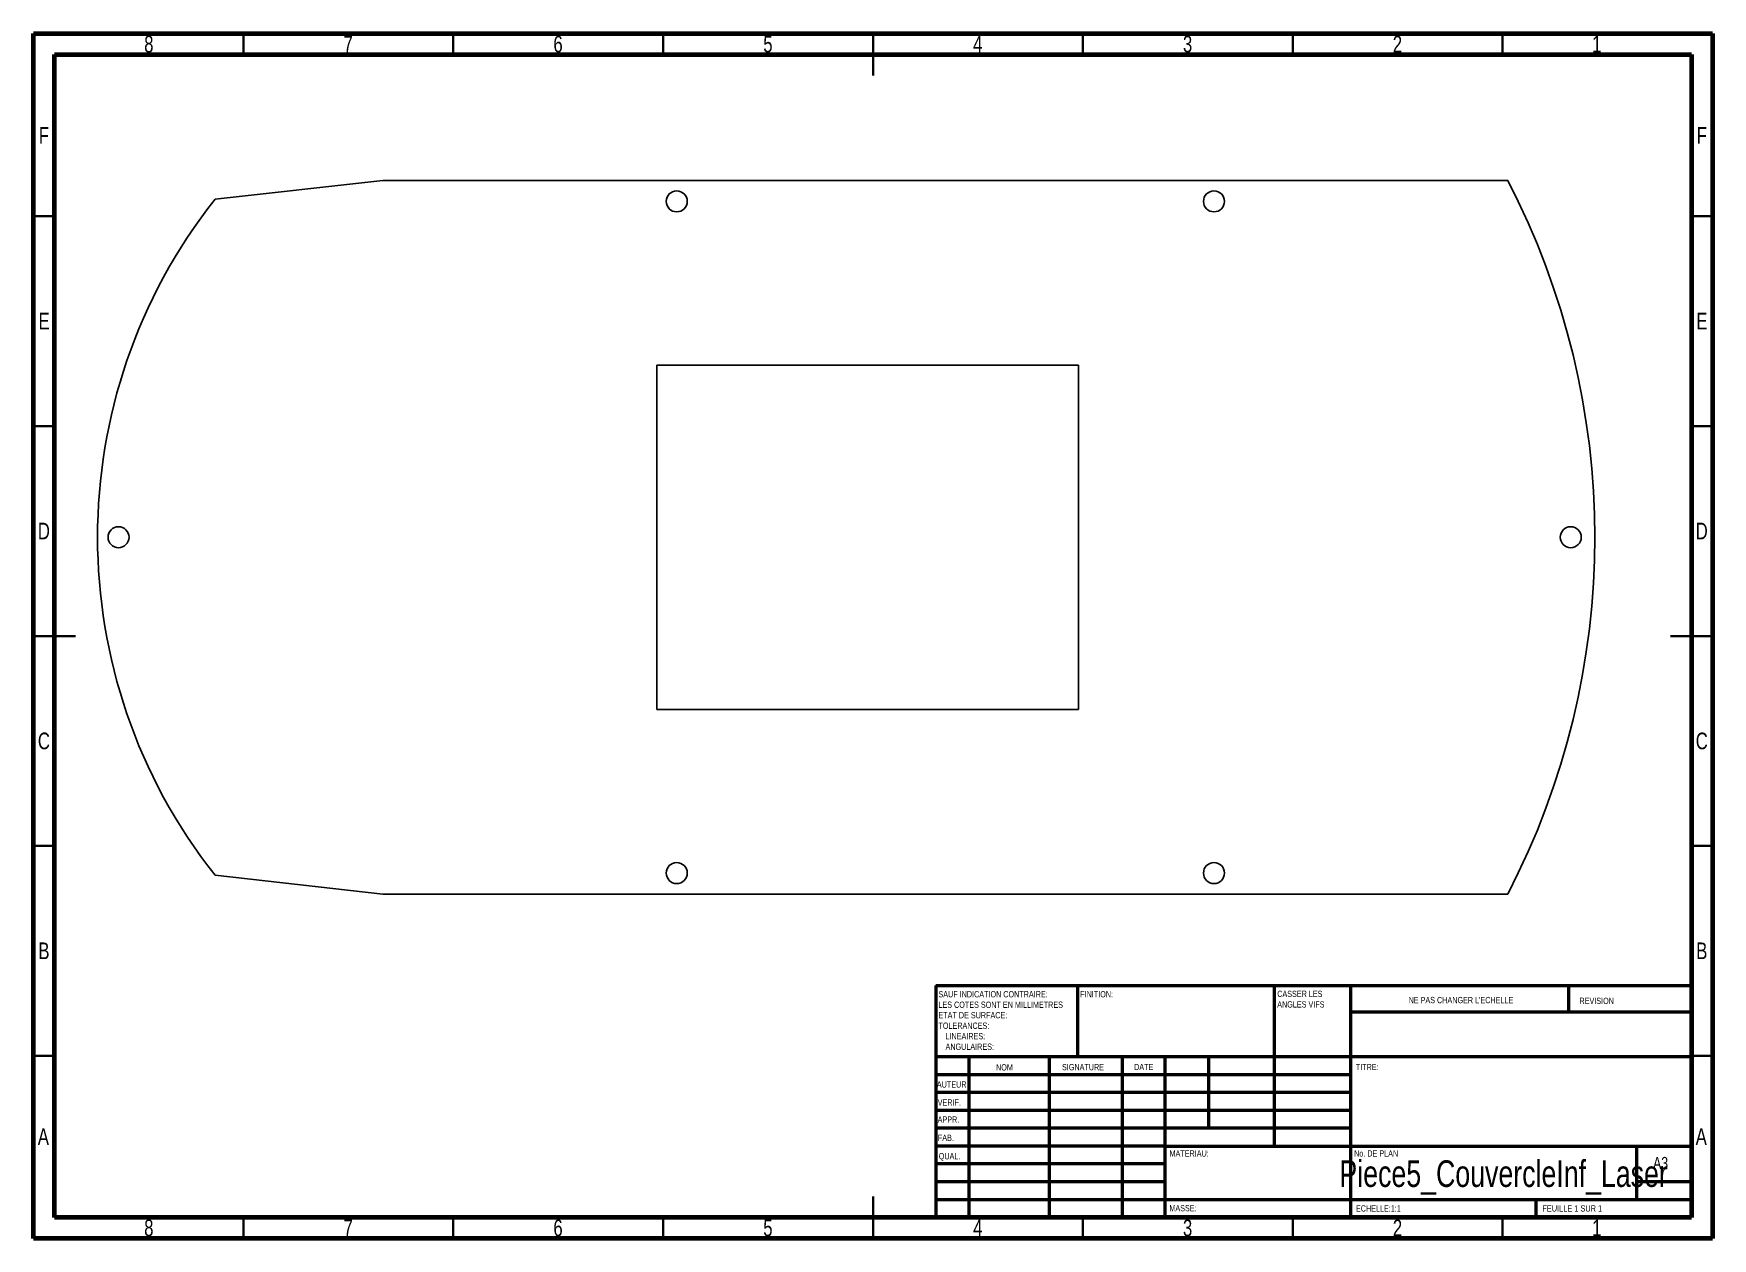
# Model space of a CAD drawing. Header units: millimetres. Extents: x 15 to 415, y 5 to 292.
import ezdxf

# ---------------------------------------------------------------- set-up
doc = ezdxf.new("R2010")
doc.units = ezdxf.units.MM
doc.styles.add('SLDTEXTSTYLE0', font='TXT', dxfattribs={"width": 0.75})
doc.styles.add('SLDTEXTSTYLE1', font='TXT', dxfattribs={"width": 0.7})

# ---------------------------------------------------------------- blocks, each defined once
blk = doc.blocks.new('SW_NOTE_0')
at = {"color": 0, "linetype": 'Continuous', "lineweight": 0, "char_height": 1.5, "attachment_point": 1, "style": 'SLDTEXTSTYLE0'}
for s, insert in [('SAUF INDICATION CONTRAIRE:', (0, 1.93)), ('LES COTES SONT EN MILLIMETRES', (0, -0.57)), ('ETAT DE SURFACE:', (0, -3.07)), ('TOLERANCES:', (0, -5.57)), ('ANGULAIRES:', (1.69, -10.57)), ('LINEAIRES:', (1.69, -8.07))]:
    blk.add_mtext(s, dxfattribs=dict(at, insert=insert))
blk = doc.blocks.new('SW_NOTE_1')
at = {"color": 0, "linetype": 'Continuous', "lineweight": 0, "char_height": 1.5, "attachment_point": 1, "style": 'SLDTEXTSTYLE0'}
for s, insert in [('CASSER LES', (0, 1.93)), ('ANGLES VIFS', (0, -0.57))]:
    blk.add_mtext(s, dxfattribs=dict(at, insert=insert))

msp = doc.modelspace()

# ---------------------------------------------------------------- linework, layer by layer
at = {"color": 7, "linetype": 'Continuous', "lineweight": 70}
for p, q in [((15, 5), (15, 292)), ((15, 292), (415, 292)), ((415, 292), (415, 5)), ((20, 10), (20, 287)), ((20, 287), (410, 287)), ((410, 287), (410, 10)), ((410, 10), (20, 10)), ((415, 5), (15, 5))]:
    msp.add_line(p, q, dxfattribs=at)
at = {"color": 7, "linetype": 'Continuous', "lineweight": 35}
for p, q in [((65, 287), (65, 292)), ((115, 287), (115, 292)), ((165, 287), (165, 292)), ((215, 292), (215, 282)), ((215, 287), (215, 292)), ((265, 287), (265, 292)), ((315, 287), (315, 292)), ((365, 287), (365, 292)), ((20, 248.5), (15, 248.5)), ((410, 248.5), (415, 248.5)), ((20, 198.5), (15, 198.5)), ((410, 198.5), (415, 198.5)), ((15, 148.5), (25, 148.5)), ((20, 148.5), (15, 148.5)), ((415, 148.5), (405, 148.5)), ((410, 148.5), (415, 148.5)), ((20, 98.5), (15, 98.5)), ((410, 98.5), (415, 98.5)), ((20, 48.5), (15, 48.5)), ((410, 48.5), (415, 48.5)), ((215, 5), (215, 15)), ((65, 10), (65, 5)), ((115, 10), (115, 5)), ((165, 10), (165, 5)), ((215, 10), (215, 5)), ((265, 10), (265, 5)), ((315, 10), (315, 5)), ((365, 10), (365, 5))]:
    msp.add_line(p, q, dxfattribs=at)
at = {"color": 7, "linetype": 'Continuous'}
for p, q in [((98.24, 257.03), (58.24, 252.53)), ((98.24, 257.03), (366.24, 257.03)), ((163.47, 213.03), (263.97, 213.03)), ((163.47, 213.03), (163.47, 131.03)), ((263.97, 213.03), (263.97, 131.03)), ((163.47, 131.03), (263.97, 131.03)), ((98.24, 87.03), (58.24, 91.53)), ((98.24, 87.03), (366.24, 87.03))]:
    msp.add_line(p, q, dxfattribs=at)
at = {"color": 7, "linetype": 'Continuous', "lineweight": 50}
for p, q in [((230, 65.25), (410, 65.25)), ((230, 65.25), (230, 10)), ((263.8, 48.25), (263.8, 65.25)), ((310.6, 65.25), (310.6, 27)), ((328.8, 65.25), (328.8, 10)), ((380.8, 58.88), (380.8, 65.25)), ((410, 58.88), (328.8, 58.88)), ((410, 48.25), (230, 48.25)), ((237.8, 48.25), (237.8, 10)), ((256.99, 48.25), (256.99, 10)), ((274.4, 48.25), (274.4, 10)), ((284.6, 10), (284.6, 48.25)), ((295, 31.25), (295, 48.25)), ((328.8, 44), (230, 44)), ((328.8, 39.75), (230, 39.75)), ((328.8, 35.5), (230, 35.5)), ((328.8, 31.25), (230, 31.25)), ((284.6, 27), (230, 27)), ((284.6, 27), (410, 27)), ((397, 14.25), (397, 27)), ((284.6, 22.75), (230, 22.75)), ((284.6, 18.5), (230, 18.5)), ((410, 18.5), (397, 18.5)), ((230, 14.25), (410, 14.25)), ((373, 10), (373, 14.25))]:
    msp.add_line(p, q, dxfattribs=at)
at = {"color": 7, "linetype": 'Continuous'}
for centre in [(168.24, 252.03), (296.24, 252.03), (35.24, 172.03), (381.24, 172.03), (168.24, 92.03), (296.24, 92.03)]:
    msp.add_circle(centre, 2.5, dxfattribs=at)
for centre, radius, start, end in [((202.32, 172.03), 184.65, 332.5922, 27.4078), ((159.96, 172.03), 129.72, 141.642, 218.358)]:
    msp.add_arc(centre, radius, start, end, dxfattribs=at)

# ---------------------------------------------------------------- block references
at = {"color": 7, "linetype": 'Continuous', "lineweight": 0}
for name, p in [('SW_NOTE_1', (311.31, 62.07)), ('SW_NOTE_0', (230.59, 61.99))]:
    msp.add_blockref(name, p, dxfattribs=at)

# ---------------------------------------------------------------- texts
for s, insert, char_height, attachment_point, style in [('8', (42.46, 291.49), 3.97, 2, 'SLDTEXTSTYLE0'), ('7', (89.96, 291.49), 3.97, 2, 'SLDTEXTSTYLE0'), ('6', (139.96, 291.49), 3.97, 2, 'SLDTEXTSTYLE0'), ('5', (189.96, 291.49), 3.97, 2, 'SLDTEXTSTYLE0'), ('4', (239.96, 291.49), 3.97, 2, 'SLDTEXTSTYLE0'), ('3', (289.96, 291.49), 3.97, 2, 'SLDTEXTSTYLE0'), ('2', (339.96, 291.49), 3.97, 2, 'SLDTEXTSTYLE0'), ('1', (387.46, 291.49), 3.97, 2, 'SLDTEXTSTYLE0'), ('F', (17.46, 269.74), 3.97, 2, 'SLDTEXTSTYLE0'), ('F', (412.46, 269.74), 3.97, 2, 'SLDTEXTSTYLE0'), ('E', (17.51, 225.49), 3.97, 2, 'SLDTEXTSTYLE0'), ('E', (412.51, 225.49), 3.97, 2, 'SLDTEXTSTYLE0'), ('D', (17.45, 175.49), 3.97, 2, 'SLDTEXTSTYLE0'), ('D', (412.45, 175.49), 3.97, 2, 'SLDTEXTSTYLE0'), ('C', (17.46, 125.49), 3.97, 2, 'SLDTEXTSTYLE0'), ('C', (412.46, 125.49), 3.97, 2, 'SLDTEXTSTYLE0'), ('B', (17.47, 75.49), 3.97, 2, 'SLDTEXTSTYLE0'), ('B', (412.47, 75.49), 3.97, 2, 'SLDTEXTSTYLE0'), ('FINITION:', (264.37, 63.92), 1.5, 1, 'SLDTEXTSTYLE0'), ("NE PAS CHANGER L'ECHELLE", (342.61, 62.53), 1.5, 1, 'SLDTEXTSTYLE0'), ('REVISION', (383.33, 62.33), 1.5, 1, 'SLDTEXTSTYLE0'), ('NOM', (244.32, 46.5), 1.5, 1, 'SLDTEXTSTYLE0'), ('SIGNATURE', (260.03, 46.56), 1.5, 1, 'SLDTEXTSTYLE0'), ('DATE', (277.21, 46.58), 1.5, 1, 'SLDTEXTSTYLE0'), ('TITRE:', (330.03, 46.58), 1.5, 1, 'SLDTEXTSTYLE0'), ('AUTEUR', (230.21, 42.43), 1.5, 1, 'SLDTEXTSTYLE0'), ('VERIF.', (230.41, 38.15), 1.5, 1, 'SLDTEXTSTYLE0'), ('APPR.', (230.4, 34.06), 1.5, 1, 'SLDTEXTSTYLE0'), ('A', (17.34, 31.24), 3.97, 2, 'SLDTEXTSTYLE0'), ('FAB.', (230.46, 29.73), 1.5, 1, 'SLDTEXTSTYLE0'), ('A', (412.34, 31.24), 3.97, 2, 'SLDTEXTSTYLE0'), ('QUAL.', (230.67, 25.35), 1.5, 1, 'SLDTEXTSTYLE0'), ('MATERIAU:', (285.65, 25.99), 1.5, 1, 'SLDTEXTSTYLE0'), ('No. DE PLAN', (329.63, 25.99), 1.5, 1, 'SLDTEXTSTYLE0'), ('A3', (400.87, 24.41), 2.91, 1, 'SLDTEXTSTYLE0'), ('Piece5_CouvercleInf_Laser', (365.25, 23.61), 6.35, 2, 'SLDTEXTSTYLE0'), ('MASSE:', (285.62, 12.95), 1.499, 1, 'SLDTEXTSTYLE0'), ('ECHELLE:1:1', (330.07, 12.9), 1.5, 1, 'SLDTEXTSTYLE0'), ('FEUILLE 1 SUR 1', (374.48, 12.9), 1.5, 1, 'SLDTEXTSTYLE1'), ('8', (42.46, 9.49), 3.97, 2, 'SLDTEXTSTYLE0'), ('7', (89.96, 9.49), 3.97, 2, 'SLDTEXTSTYLE0'), ('6', (139.96, 9.49), 3.97, 2, 'SLDTEXTSTYLE0'), ('5', (189.96, 9.49), 3.97, 2, 'SLDTEXTSTYLE0'), ('4', (239.96, 9.49), 3.97, 2, 'SLDTEXTSTYLE0'), ('3', (289.96, 9.49), 3.97, 2, 'SLDTEXTSTYLE0'), ('2', (339.96, 9.49), 3.97, 2, 'SLDTEXTSTYLE0'), ('1', (387.46, 9.49), 3.97, 2, 'SLDTEXTSTYLE0')]:
    msp.add_mtext(s, dxfattribs=dict(at, insert=insert, char_height=char_height, attachment_point=attachment_point, style=style))

doc.saveas('drawing.dxf')
